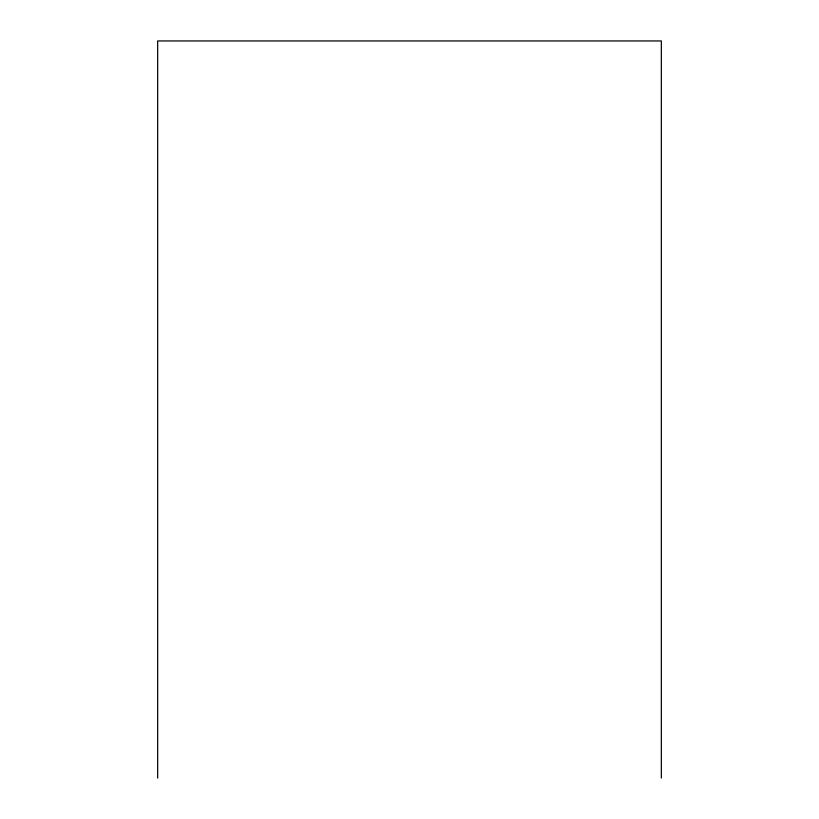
<?xml version="1.0" encoding="UTF-8"?>
<svg xmlns="http://www.w3.org/2000/svg" width="819" height="819" viewBox="0 0 819 819"><rect width="100%" height="100%" fill="white"/><g stroke="black" fill="none" stroke-linecap="round" stroke-linejoin="round"><path stroke-width="1.23" d="M661.342 778.05L661.342 40.95L157.657 40.95L157.657 778.05"/></g></svg>
